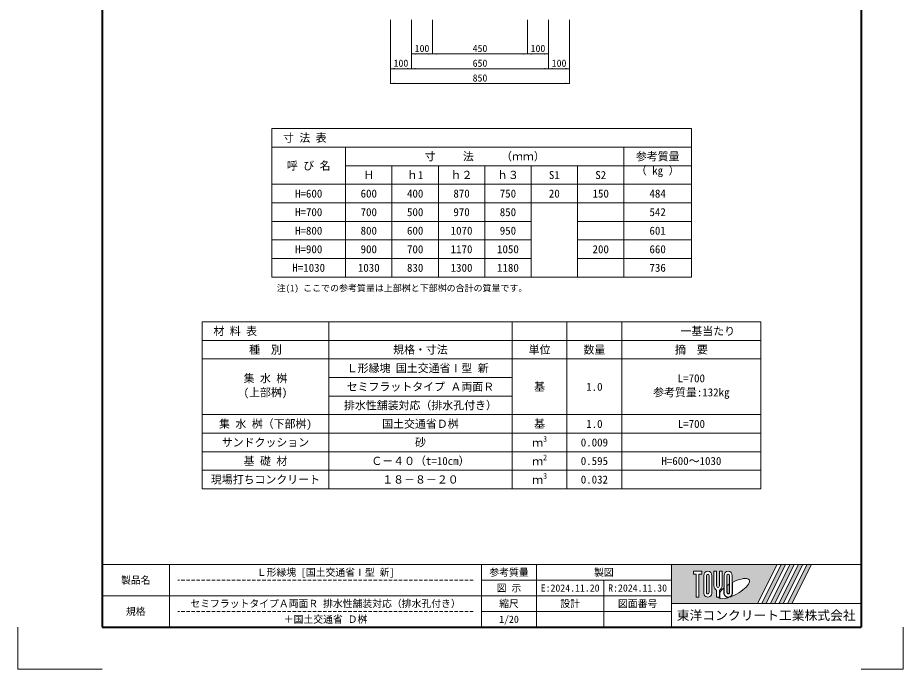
# Model space of a CAD drawing. Units: millimetres at full size, sheet at 1:20. Extents: x 77366 to 95666, y -7115 to 5664.
# Drawn here: x 82066 to 86266, y -325 to 2765 of the extents above; entities that cross this region are included whole.
import ezdxf
from ezdxf.enums import TextEntityAlignment as Align

# ---------------------------------------------------------------- set-up
doc = ezdxf.new("R2010")
doc.units = ezdxf.units.MM
doc.header["$LTSCALE"] = 20
doc.linetypes.add('USER2', pattern=[1.2, 0.8, -0.4])
for name, color, linetype, lineweight in [('Defpoints_2', 8, 'Continuous', 0), ('図枠', 7, 'Continuous', 5), ('寸法・材料表', 7, 'Continuous', 13), ('寸法線', 7, 'Continuous', 13), ('補助線', 8, 'Continuous', 13)]:
    doc.layers.add(name, color=color, linetype=linetype, lineweight=lineweight)
doc.styles.add('ＭＳ ゴシック', font='')
doc.styles.get('ＭＳ ゴシック').set_extended_font_data('MS Gothic')

# ---------------------------------------------------------------- blocks, each defined once
blk = doc.blocks.new('filled_arrow')
at = {"color": 0, "linetype": 'Continuous', "lineweight": -2}
blk.add_solid([(7.5, 1.25), (0, 0), (7.5, -1.25)], dxfattribs=at)

msp = doc.modelspace()

# ---------------------------------------------------------------- hatches: boundary and pattern name
at = {"layer": '図枠'}
h = msp.add_hatch(color=256, dxfattribs=at)
h.paths.add_polyline_path([(85165.8, 171.64), (85165.8, -13.98), (85574.17, -13.98), (85666.98, 171.64)])
edge = h.paths.add_edge_path(flags=16)
edge.add_ellipse((85462.3, 57.38), major_axis=(72.73, 40.71), ratio=0.3471473, start_angle=-144.31122, end_angle=72.1899, ccw=False)
edge.add_ellipse((85435.37, 39.8), major_axis=(0, 24.75), ratio=0.8463542, start_angle=-160.70346, end_angle=-90)
edge.add_line((85456.32, 39.8), (85456.32, 86.98))
edge = h.paths.add_edge_path(flags=16)
edge.add_ellipse((85435.37, 117.86), major_axis=(0, 22.85), ratio=0.8463541, start_angle=-90, end_angle=90, ccw=False)
edge.add_line((85454.7, 117.86), (85454.7, 39.8))
edge.add_ellipse((85435.37, 39.8), major_axis=(0, 22.85), ratio=0.8463541, start_angle=90, end_angle=-90, ccw=False)
edge.add_line((85416.03, 39.8), (85416.03, 117.86))
edge = h.paths.add_edge_path(flags=16)
edge.add_line((85441.81, 117.86), (85441.81, 39.8))
edge.add_ellipse((85435.37, 39.8), major_axis=(0, 7.62), ratio=0.8463541, start_angle=90, end_angle=-90, ccw=False)
edge.add_line((85428.92, 39.8), (85428.92, 117.86))
edge.add_ellipse((85435.37, 117.86), major_axis=(0, 7.62), ratio=0.8463541, start_angle=-90, end_angle=90, ccw=False)
edge = h.paths.add_edge_path(flags=16)
edge.add_line((85440.2, 77.96), (85440.2, 39.8))
edge.add_ellipse((85435.37, 39.8), major_axis=(0, 5.71), ratio=0.8463542, start_angle=90, end_angle=-90, ccw=False)
edge.add_line((85430.53, 39.8), (85430.53, 71.72))
edge.add_ellipse((85462.3, 57.38), major_axis=(72.73, 40.71), ratio=0.3471473, start_angle=107.79174, end_angle=126.47132, ccw=False)
edge = h.paths.add_edge_path(flags=16)
edge.add_line((85406.36, 140.71), (85406.36, 70.74))
edge.add_ellipse((85387.03, 70.74), major_axis=(0, 22.85), ratio=0.8463541, start_angle=-163.34117, end_angle=-90, ccw=False)
edge.add_line((85393.47, 49.2), (85393.47, 16.96))
edge.add_line((85393.47, 16.96), (85380.58, 16.96))
edge.add_line((85380.58, 16.96), (85380.58, 49.2))
edge.add_ellipse((85387.03, 70.74), major_axis=(0, 22.85), ratio=0.8463541, start_angle=90, end_angle=163.34117, ccw=False)
edge.add_line((85367.69, 70.74), (85367.69, 140.71))
edge.add_line((85367.69, 140.71), (85380.58, 140.71))
edge.add_line((85380.58, 140.71), (85380.58, 70.74))
edge.add_ellipse((85387.03, 70.74), major_axis=(0, 7.62), ratio=0.8463541, start_angle=90, end_angle=-90)
edge.add_line((85393.47, 70.74), (85393.47, 140.71))
edge.add_line((85393.47, 140.71), (85406.36, 140.71))
edge = h.paths.add_edge_path(flags=16)
edge.add_line((85414.42, 59.51), (85414.42, 39.8))
edge.add_ellipse((85435.37, 39.8), major_axis=(0, 24.75), ratio=0.8463542, start_angle=90, end_angle=-171.54427)
edge.add_ellipse((85462.3, 57.38), major_axis=(72.73, 40.71), ratio=0.3471473, start_angle=-178.64954, end_angle=-148.29244, ccw=False)
edge.add_line((85390.7, 15.05), (85395.09, 15.05))
edge.add_line((85395.09, 15.05), (85395.09, 39.19))
edge.add_ellipse((85462.3, 57.38), major_axis=(72.73, 40.71), ratio=0.3471473, start_angle=148.21912, end_angle=165.90812, ccw=False)
edge = h.paths.add_edge_path(flags=16)
edge.add_ellipse((85338.69, 117.86), major_axis=(0, 22.85), ratio=0.8463541, start_angle=-90, end_angle=90, ccw=False)
edge.add_line((85358.02, 117.86), (85358.02, 39.8))
edge.add_ellipse((85338.69, 39.8), major_axis=(0, 22.85), ratio=0.8463541, start_angle=90, end_angle=-90, ccw=False)
edge.add_line((85319.35, 39.8), (85319.35, 117.86))
edge = h.paths.add_edge_path(flags=16)
edge.add_line((85345.13, 117.86), (85345.13, 39.8))
edge.add_ellipse((85338.69, 39.8), major_axis=(0, 7.62), ratio=0.8463541, start_angle=90, end_angle=-90, ccw=False)
edge.add_line((85332.24, 39.8), (85332.24, 117.86))
edge.add_ellipse((85338.69, 117.86), major_axis=(0, 7.62), ratio=0.8463541, start_angle=-90, end_angle=90, ccw=False)
h.paths.add_polyline_path([(85309.68, 140.71), (85309.68, 125.48), (85296.79, 125.48), (85296.79, 16.96), (85283.9, 16.96), (85283.9, 125.48), (85271.01, 125.48), (85271.01, 140.71)], flags=16)
for points in [[(85594.59, -13.98), (85615.01, -13.98), (85707.82, 171.64), (85687.4, 171.64)], [(85748.66, 171.64), (85728.24, 171.64), (85635.43, -13.98), (85655.85, -13.98)], [(85789.5, 171.64), (85769.08, 171.64), (85676.27, -13.98), (85696.68, -13.98)], [(85830.33, 171.64), (85809.92, 171.64), (85717.1, -13.98), (85737.52, -13.98)]]:
    msp.add_hatch(color=256, dxfattribs=at).paths.add_polyline_path(points)

# ---------------------------------------------------------------- linework, layer by layer
at = {"layer": 'Defpoints_2'}
for p, q in [((83270.8, 2239.05), (85260.8, 2239.05)), ((83270.8, 2239.05), (83270.8, 2151.05)), ((85260.8, 2239.05), (85260.8, 2151.05)), ((84940.8, 2063.05), (85260.8, 2063.05)), ((84500.8, 1887.05), (84940.8, 1887.05)), ((84720.8, 1799.05), (84940.8, 1799.05)), ((84720.8, 1623.05), (84940.8, 1623.05)), ((82940.8, 1322.58), (85590.8, 1322.58)), ((82940.8, 1322.58), (82940.8, 1234.58)), ((83540.8, 1322.58), (83540.8, 1234.58)), ((84410.8, 1322.58), (84410.8, 1234.58)), ((84670.8, 1322.58), (84670.8, 1234.58)), ((84930.8, 1322.58), (84930.8, 1234.58)), ((85590.8, 1322.58), (85590.8, 1234.58)), ((83540.8, 1058.58), (84410.8, 1058.58)), ((83540.8, 970.58), (84410.8, 970.58))]:
    msp.add_line(p, q, dxfattribs=at)
at = {"layer": 'Defpoints_2', "color": 7, "lineweight": 13}
for p, q in [((82065.8, -125.36), (82065.8, -325.36)), ((86265.8, -125.36), (86265.8, -325.36)), ((82465.8, -325.36), (82065.8, -325.36)), ((86065.8, -325.36), (86265.8, -325.36))]:
    msp.add_line(p, q, dxfattribs=at)
at = {"layer": '図枠', "lineweight": 40}
for p, q in [((82465.8, 5414.64), (82465.8, -125.36)), ((86065.8, 5414.64), (86065.8, -125.36)), ((82465.8, -125.36), (86065.8, -125.36))]:
    msp.add_line(p, q, dxfattribs=at)
at = {"layer": '図枠', "lineweight": 13}
for p, q in [((86065.8, 171.64), (82465.8, 171.64)), ((82785.8, -125.36), (82785.8, 171.64)), ((84265.8, -125.36), (84265.8, 171.64)), ((84525.8, -125.36), (84525.8, 171.64)), ((85165.8, -125.36), (85165.8, 171.64)), ((85165.8, 97.39), (84265.8, 97.39)), ((84845.8, -125.36), (84845.8, 97.39)), ((85165.8, 23.14), (82465.8, 23.14)), ((85165.8, -51.11), (84265.8, -51.11))]:
    msp.add_line(p, q, dxfattribs=at)
at = {"layer": '図枠'}
for p, q in [((85165.8, 171.64), (85666.98, 171.64)), ((85666.98, 171.64), (85574.17, -13.98)), ((85687.4, 171.64), (85594.59, -13.98)), ((85707.82, 171.64), (85615.01, -13.98)), ((85728.24, 171.64), (85635.43, -13.98)), ((85748.66, 171.64), (85655.85, -13.98)), ((85769.08, 171.64), (85676.27, -13.98)), ((85687.4, 171.64), (85707.82, 171.64)), ((85789.5, 171.64), (85696.68, -13.98)), ((85809.92, 171.64), (85717.1, -13.98)), ((85728.24, 171.64), (85748.66, 171.64)), ((85830.33, 171.64), (85737.52, -13.98)), ((85769.08, 171.64), (85789.5, 171.64)), ((85809.92, 171.64), (85830.33, 171.64)), ((85271.01, 140.71), (85271.01, 125.48)), ((85271.01, 140.71), (85309.68, 140.71)), ((85309.68, 140.71), (85309.68, 125.48)), ((85367.69, 140.71), (85380.58, 140.71)), ((85367.69, 70.74), (85367.69, 140.71)), ((85380.58, 140.71), (85380.58, 70.74)), ((85393.47, 140.71), (85406.36, 140.71)), ((85393.47, 70.74), (85393.47, 140.71)), ((85406.36, 140.71), (85406.36, 70.74)), ((85283.9, 125.48), (85271.01, 125.48)), ((85283.9, 125.48), (85283.9, 16.96)), ((85296.79, 125.48), (85296.79, 16.96)), ((85309.68, 125.48), (85296.79, 125.48)), ((85319.35, 117.86), (85319.35, 39.8)), ((85332.24, 39.8), (85332.24, 117.86)), ((85345.13, 117.86), (85345.13, 39.8)), ((85358.02, 39.8), (85358.02, 117.86)), ((85416.03, 117.86), (85416.03, 39.8)), ((85428.92, 39.8), (85428.92, 117.86)), ((85441.81, 117.86), (85441.81, 39.8)), ((85454.7, 39.8), (85454.7, 117.86)), ((85456.32, 39.8), (85456.32, 86.98)), ((85380.58, 49.2), (85380.58, 16.96)), ((85393.47, 49.2), (85393.47, 16.96)), ((85414.42, 59.51), (85414.42, 39.8)), ((85430.53, 39.8), (85430.53, 71.72)), ((85440.2, 77.96), (85440.2, 39.8)), ((85296.79, 16.96), (85283.9, 16.96)), ((85393.47, 16.96), (85380.58, 16.96)), ((85390.7, 15.05), (85395.09, 15.05)), ((85395.09, 39.19), (85395.09, 15.05)), ((85165.8, -13.98), (85574.17, -13.98)), ((85594.59, -13.98), (85615.01, -13.98)), ((85635.43, -13.98), (85655.85, -13.98)), ((85676.27, -13.98), (85696.68, -13.98)), ((85717.1, -13.98), (85737.52, -13.98))]:
    msp.add_line(p, q, dxfattribs=at)
at = {"layer": '図枠', "linetype": 'USER2', "lineweight": 9}
for p, q in [((84225.8, 97.39), (82825.8, 97.39)), ((84225.8, -51.11), (82825.8, -51.11))]:
    msp.add_line(p, q, dxfattribs=at)
at = {"layer": '図枠'}
for centre, major_axis, ratio, start_param, end_param in [((85338.69, 117.86), (0, 22.85), 0.846354, 4.712389, 7.8539816), ((85435.37, 117.86), (0, 22.85), 0.846354, 4.712389, 7.8539816), ((85338.69, 117.86), (0, 7.62), 0.846354, 4.712389, 7.8539816), ((85435.37, 117.86), (0, 7.62), 0.846354, 4.712389, 7.8539816), ((85462.3, 57.38), (72.73, 40.71), 0.347147, 4.2621853, 7.7429163), ((85387.03, 70.74), (0, 22.85), 0.846354, 1.5707963, 2.8017557), ((85387.03, 70.74), (0, 7.62), 0.846354, 1.5707963, 4.712389), ((85387.03, 70.74), (0, 22.85), 0.846354, 3.4814296, 4.712389), ((85462.3, 57.38), (72.73, 40.71), 0.347147, 2.0815197, 2.5155126), ((85462.3, 57.38), (72.73, 40.71), 0.347147, 1.6817405, 1.8219833), ((85338.69, 39.8), (0, 22.85), 0.846354, 1.5707963, 4.712389), ((85338.69, 39.8), (0, 7.62), 0.846354, 1.5707963, 4.712389), ((85462.3, 57.38), (72.73, 40.71), 0.347147, 3.2093975, 4.2004451), ((85435.37, 39.8), (0, 24.75), 0.846354, 1.5707963, 3.3154679), ((85435.37, 39.8), (0, 22.85), 0.846354, 1.5707963, 4.712389), ((85435.37, 39.8), (0, 7.62), 0.846354, 1.5707963, 4.712389), ((85435.37, 39.8), (0, 5.71), 0.846354, 1.5707963, 4.712389), ((85435.37, 39.8), (0, 24.75), 0.846354, 3.5338438, 4.712389)]:
    msp.add_ellipse(centre, major_axis=major_axis, ratio=ratio, start_param=start_param, end_param=end_param, dxfattribs=at)
at = {"layer": '寸法・材料表'}
for p, q in [((83270.8, 2151.05), (85260.8, 2151.05)), ((83270.8, 2151.05), (83270.8, 1535.05)), ((83620.8, 2151.05), (83620.8, 1535.05)), ((84940.8, 2151.05), (84940.8, 1535.05)), ((85260.8, 2151.05), (85260.8, 1535.05)), ((83620.8, 2063.05), (84940.8, 2063.05)), ((83840.8, 2063.05), (83840.8, 1535.05)), ((84060.8, 2063.05), (84060.8, 1535.05)), ((84280.8, 2063.05), (84280.8, 1535.05)), ((84500.8, 2063.05), (84500.8, 1535.05)), ((84720.8, 2063.05), (84720.8, 1535.05)), ((83270.8, 1975.05), (85260.8, 1975.05)), ((83270.8, 1887.05), (84500.8, 1887.05)), ((84940.8, 1887.05), (85260.8, 1887.05)), ((83270.8, 1799.05), (84500.8, 1799.05)), ((84940.8, 1799.05), (85260.8, 1799.05)), ((83270.8, 1711.05), (84500.8, 1711.05)), ((84720.8, 1711.05), (85260.8, 1711.05)), ((83270.8, 1623.05), (84500.8, 1623.05)), ((84940.8, 1623.05), (85260.8, 1623.05)), ((83270.8, 1535.05), (85260.8, 1535.05)), ((82940.8, 1234.58), (85590.8, 1234.58)), ((82940.8, 1234.58), (82940.8, 530.58)), ((83540.8, 1234.58), (83540.8, 530.58)), ((84410.8, 1234.58), (84410.8, 530.58)), ((84670.8, 1234.58), (84670.8, 530.58)), ((84930.8, 1234.58), (84930.8, 530.58)), ((85590.8, 1234.58), (85590.8, 530.58)), ((82940.8, 1146.58), (85590.8, 1146.58)), ((82940.8, 882.58), (85590.8, 882.58)), ((82940.8, 794.58), (85590.8, 794.58)), ((82940.8, 706.58), (85590.8, 706.58)), ((82940.8, 618.58), (85590.8, 618.58)), ((82940.8, 530.58), (85590.8, 530.58))]:
    msp.add_line(p, q, dxfattribs=at)
at = {"layer": '寸法線'}
for p, q in [((83833.3, 2755.17), (83833.3, 2523.39)), ((83833.3, 2755.17), (83833.3, 2453.39)), ((83933.3, 2755.17), (83933.3, 2593.39)), ((83933.3, 2755.17), (83933.3, 2523.39)), ((83933.3, 2755.17), (83933.3, 2523.39)), ((84033.3, 2755.17), (84033.3, 2593.39)), ((84033.3, 2755.17), (84033.3, 2593.39)), ((84483.3, 2755.17), (84483.3, 2593.39)), ((84483.3, 2755.17), (84483.3, 2593.39)), ((84583.3, 2755.17), (84583.3, 2593.39)), ((84583.3, 2755.17), (84583.3, 2523.39)), ((84583.3, 2755.17), (84583.3, 2523.39)), ((84683.3, 2755.17), (84683.3, 2523.39)), ((84683.3, 2755.17), (84683.3, 2453.39)), ((83933.3, 2593.39), (84033.3, 2593.39)), ((84033.3, 2593.39), (84483.3, 2593.39)), ((84483.3, 2593.39), (84583.3, 2593.39)), ((83933.3, 2523.39), (83833.3, 2523.39)), ((83933.3, 2523.39), (84583.3, 2523.39)), ((84583.3, 2523.39), (84683.3, 2523.39)), ((83833.3, 2453.39), (84683.3, 2453.39))]:
    msp.add_line(p, q, dxfattribs=at)
at = {"layer": '補助線'}
msp.add_line((85165.8, -13.98), (86065.8, -13.98), dxfattribs=at)

# ---------------------------------------------------------------- block references
at = {"layer": '寸法線', "xscale": 2.67, "yscale": 2.67}
for p in [(83933.3, 2593.39), (84033.3, 2593.39), (84483.3, 2593.39), (83833.3, 2523.39), (83933.3, 2523.39), (84583.3, 2523.39), (83833.3, 2453.39)]:
    msp.add_blockref('filled_arrow', p, dxfattribs=at)
at = {"layer": '寸法線', "xscale": 2.67, "yscale": 2.67, "rotation": 180}
for p in [(84033.3, 2593.39), (84483.3, 2593.39), (84583.3, 2593.39), (83933.3, 2523.39), (84583.3, 2523.39), (84683.3, 2523.39), (84683.3, 2453.39)]:
    msp.add_blockref('filled_arrow', p, dxfattribs=at)

# ---------------------------------------------------------------- texts
at = {"layer": '図枠', "style": 'ＭＳ ゴシック'}
for s, height, p in [('Ｌ形縁塊 [国土交通省Ⅰ型 新]', 34.18, (83525.8, 134.52)), ('参考質量', 34.18, (84395.8, 134.52)), ('製図', 34.18, (84845.8, 134.52)), ('製品名', 34.18, (82625.8, 97.39)), ('図 示', 34.18, (84395.8, 60.27)), ('E:2024.11.20', 34.18, (84685.8, 60.27)), ('R:2024.11.30', 34.18, (85005.8, 60.27)), ('セミフラットタイプＡ両面Ｒ 排水性舗装対応（排水孔付き）', 34.18, (83525.8, -13.98)), ('縮尺', 34.18, (84395.8, -13.98)), ('設計', 34.18, (84685.8, -13.98)), ('図面番号', 34.18, (85005.8, -13.98)), ('規格', 34.18, (82625.8, -51.11)), ('東洋コンクリート工業株式会社', 44.43, (85615.8, -69.67)), ('＋国土交通省 Ｄ桝', 34.18, (83525.8, -88.23)), ('1/20', 34.18, (84395.8, -88.23))]:
    msp.add_text(s, height=height, dxfattribs=at).set_placement(p, align=Align.MIDDLE_CENTER)
at = {"layer": '寸法・材料表', "style": 'ＭＳ ゴシック'}
for s, p in [('\u3000寸 法 表 ', (83272, 2195.05)), ('\u3000材 料 表', (82942, 1278.58))]:
    msp.add_text(s, height=37.98, dxfattribs=at).set_placement(p, align=Align.MIDDLE_LEFT)
for s, p in [('寸   \u3000法   \u3000（ｍｍ）', (84280.8, 2107.05)), ('参考質量', (85100.8, 2107.05)), ('呼 び 名', (83445.8, 2063.05)), ('Ｈ', (83730.8, 2019.05)), ('ｈ1', (83950.8, 2019.05)), ('ｈ２', (84170.8, 2019.05)), ('ｈ３', (84390.8, 2019.05)), ('S1', (84610.8, 2019.05)), ('S2', (84830.8, 2019.05)), ('H=600', (83445.8, 1931.05)), ('600', (83730.8, 1931.05)), ('400', (83950.8, 1931.05)), ('870', (84170.8, 1931.05)), ('750', (84390.8, 1931.05)), ('20', (84610.8, 1931.05)), ('150', (84830.8, 1931.05)), ('484', (85100.8, 1931.05)), ('H=700', (83445.8, 1843.05)), ('700', (83730.8, 1843.05)), ('500', (83950.8, 1843.05)), ('970', (84170.8, 1843.05)), ('850', (84390.8, 1843.05)), ('542', (85100.8, 1843.05)), ('H=800', (83445.8, 1755.05)), ('800', (83730.8, 1755.05)), ('600', (83950.8, 1755.05)), ('1070', (84170.8, 1755.05)), ('950', (84390.8, 1755.05)), ('601', (85100.8, 1755.05)), ('H=900', (83445.8, 1667.05)), ('900', (83730.8, 1667.05)), ('700', (83950.8, 1667.05)), ('1170', (84170.8, 1667.05)), ('1050', (84390.8, 1667.05)), ('200', (84830.8, 1667.05)), ('660', (85100.8, 1667.05)), ('H=1030', (83445.8, 1579.05)), ('1030', (83730.8, 1579.05)), ('830', (83950.8, 1579.05)), ('1300', (84170.8, 1579.05)), ('1180', (84390.8, 1579.05)), ('736', (85100.8, 1579.05)), ('\u3000\u3000\u3000一基当たり', (85260.8, 1278.58)), ('種\u3000別', (83240.8, 1190.58)), ('規格・寸法', (83975.8, 1190.58)), ('単位', (84540.8, 1190.58)), ('数量', (84800.8, 1190.58)), ('摘\u3000要', (85260.8, 1190.58)), ('Ｌ形縁塊 国土交通省Ⅰ型 新 ', (83975.8, 1102.58)), ('セミフラットタイプ Ａ両面Ｒ', (83975.8, 1014.58)), ('基', (84540.8, 1014.58)), ('1.0', (84800.8, 1014.58)), ('排水性舗装対応（排水孔付き）', (83975.8, 926.58)), ('集 水 桝（下部桝)', (83240.8, 838.58)), ('国土交通省Ｄ桝', (83975.8, 838.58)), ('基', (84540.8, 838.58)), ('1.0', (84800.8, 838.58)), ('L=700', (85260.8, 838.58)), ('サンドクッション', (83240.8, 750.58)), ('砂', (83975.8, 750.58)), ('0.009', (84800.8, 750.58)), ('基 礎 材', (83240.8, 662.58)), ('Ｃ－４０（t=10cm）', (83975.8, 662.58)), ('0.595', (84800.8, 662.58)), ('H=600～1030', (85260.8, 662.58)), ('現場打ちコンクリート', (83240.8, 574.58)), ('１８－８－２０', (83975.8, 574.58)), ('0.032', (84800.8, 574.58))]:
    msp.add_text(s, height=37.98, dxfattribs=at).set_placement(p, align=Align.MIDDLE_CENTER)
msp.add_text('（ kg ）', height=37.98, dxfattribs=at).set_placement((85100.8, 2010.05), align=Align.BOTTOM_CENTER)
for s, height, p in [('注(1) ここでの参考質量は上部桝と下部桝の合計の質量です。', 30.38, (83294.31, 1458.35)), ('ｍ', 37.98, (84505.83, 718.45)), ('3', 26.58, (84557.63, 746.45)), ('2', 26.58, (84557.63, 658.45)), ('ｍ', 37.98, (84505.83, 630.45)), ('3', 26.58, (84557.63, 570.45)), ('ｍ', 37.98, (84505.83, 542.45))]:
    msp.add_text(s, height=height, dxfattribs=at).set_placement(p, align=Align.BOTTOM_LEFT)
for s, p in [('集 水 桝', (83137.2, 1073.81)), ('L=700', (85196.05, 1073.81)), ('(上部桝)', (83137.2, 1007.15)), ('参考質量:132kg', (85079.5, 1007.15))]:
    msp.add_text(s, height=37.98, dxfattribs=at).set_placement(p, align=Align.TOP_LEFT)
at = {"layer": '寸法線', "style": 'ＭＳ ゴシック'}
for s, p in [('100', (83983.3, 2619.39)), ('450', (84258.3, 2619.39)), ('100', (84533.3, 2619.39)), ('100', (83883.3, 2549.39)), ('650', (84258.3, 2549.39)), ('100', (84633.3, 2549.39)), ('850', (84258.3, 2479.39))]:
    msp.add_text(s, height=34.18, dxfattribs=at).set_placement(p, align=Align.MIDDLE_CENTER)

doc.saveas('drawing.dxf')
